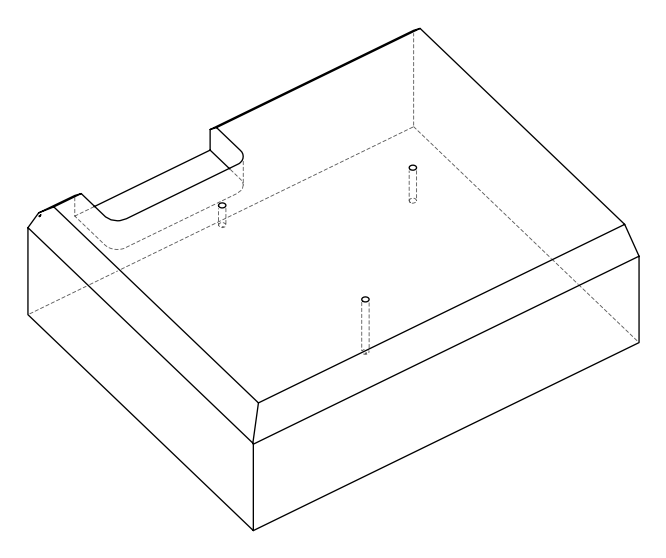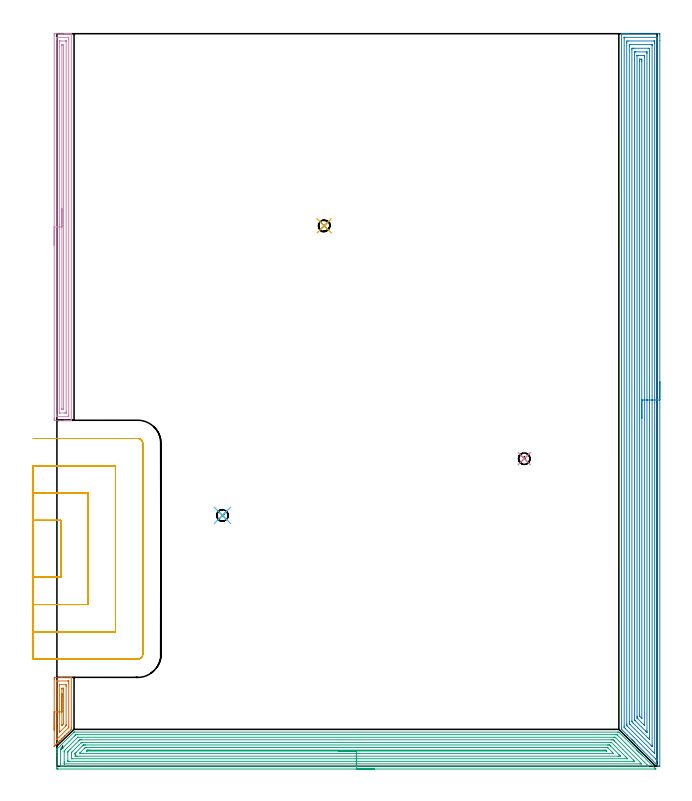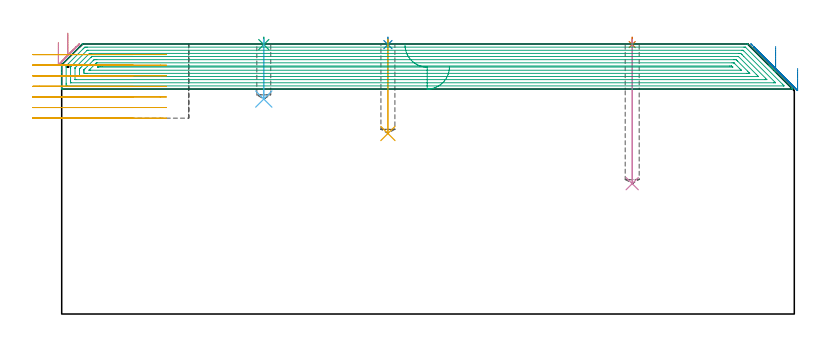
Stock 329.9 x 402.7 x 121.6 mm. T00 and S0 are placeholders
(PLAN: 11 operations, 3 tool changes, 70.1 min)
(1 SPOT_DRILL | STEP1POCKET | NXT0321_9005460120000 | 0.03 min | 0 mm3)
(2 SPOT_DRILL_1 | STEP1POCKET_1 | NXT0321_9005460120000 | 0.03 min | 0 mm3)
(3 SPOT_DRILL_2 | STEP1POCKET_2 | NXT0321_9005460120000 | 0.03 min | 0 mm3)
(4 DRILL_BLIND_HOLE_INTO_CENTER | STEP1POCKET | UGT0301_458 | 0.26 min | 1896 mm3)
(5 DRILL_BLIND_HOLE_INTO_CENTER_1 | STEP1POCKET_1 | UGT0301_458 | 0.17 min | 1204 mm3)
(6 DRILL_BLIND_HOLE_INTO_CENTER_2 | STEP1POCKET_2 | UGT0301_458 | 0.11 min | 725 mm3)
(7 AREA_MILL | FG_CHAMFER_SURFACE | UGT0205_001 | 1.26 min | 2175 mm3)
(8 AREA_MILL_1 | FG_CHAMFER_SURFACE_1 | UGT0205_001 | 25.44 min | 88702 mm3)
(9 AREA_MILL_2 | FG_CHAMFER_SURFACE_2 | UGT0205_001 | 20.51 min | 64607 mm3)
(10 AREA_MILL_3 | FG_CHAMFER_SURFACE_3 | UGT0205_001 | 6.99 min | 9639 mm3)
(11 MILL_SLOT | SLOT_PARTIAL_RECTANGULAR | UGT0201_094 | Follow Part, ap 5, ae 75% | 15.26 min | 267130 mm3)
(TOOL NXT0321_9005460120000 | NC Spot Drill, 142deg, 12mm, Carbide, Uncoated | D12 PA142 FL30 Z2)
(TOOL UGT0301_458 | Carbide Drill 6.3 mm | D6.3 PA118 FL63 Z2)
(TOOL UGT0205_001 | Chamfer Mill 20 x 3 x 45 deg. | D20 FL50 Z2)
(TOOL UGT0201_094 | End mill 20 mm | D20 FL38 Z4)
(OP 1 SPOT_DRILL)
G17 G21 G94 G90
T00 M6
G54
G17 G0 G90 X256.9 Y169.1 S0 M3
G43 Z131.6 H0
G94 G81 G98 Z121.329 F250. R124.6
G80
M5
M2
(OP 2 SPOT_DRILL_1)
G17 G21 G94 G90
T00 M6
G54
G17 G0 G90 X146.9 Y297.1 S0 M3
G43 Z131.6 H0
G94 G81 G98 Z121.329 F250. R124.6
G80
M5
M2
(OP 3 SPOT_DRILL_2)
G17 G21 G94 G90
T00 M6
G54
G17 G0 G90 X91. Y137.9 S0 M3
G43 Z131.6 H0
G94 G81 G98 Z121.329 F250. R124.6
G80
M5
M2
(OP 4 DRILL_BLIND_HOLE_INTO_CENTER)
G17 G21 G94 G90
T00 M6
G54
G17 G0 G90 X256.9 Y169.1 S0 M3
G43 Z131.6 H0
G94 G81 G98 Z58.7 F250. R123.6
G80
M5
M2
(OP 5 DRILL_BLIND_HOLE_INTO_CENTER_1)
G17 G21 G94 G90
T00 M6
G54
G17 G0 G90 X146.9 Y297.1 S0 M3
G43 Z131.6 H0
G94 G81 G98 Z81.3 F250. R123.6
G80
M5
M2
(OP 6 DRILL_BLIND_HOLE_INTO_CENTER_2)
G17 G21 G94 G90
T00 M6
G54
G17 G0 G90 X91. Y137.9 S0 M3
G43 Z131.6 H0
G94 G81 G98 Z96.8 F250. R123.6
G80
M5
M2
(OP 7 AREA_MILL)
G17 G21 G94 G90
T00 M6
G54
G17 G0 G90 X-1.5 Y19.9 S1061 M3
G43 Z131.6 H0
Z122.2
G94 G1 Y19.938 Z121.328 F250.
Y20.052 Z120.464
Y20.241 Z119.612
Y20.503 Z118.78
Y20.837 Z117.974
Y21.24 Z117.2
Y21.708 Z116.464
Y22.24 Z115.772
Y22.829 Z115.129
Y23.472 Z114.54
Y24.164 Z114.008
Y24.9 Z113.54
Y25.674 Z113.137
Y26.48 Z112.803
Y27.312 Z112.541
Y28.164 Z112.352
Y29.028 Z112.238
Y29.9 Z112.2
Y47.889
X-1.497 Y48.433 Z112.203
X-1.491 Y48.89 Z112.205
X-1.165 Y48.9 Z112.53
X2.327 Z116.02
X3.15 Z116.849
X7.565 Z121.264
X7.864 Y48.898 Z121.563
X7.895 Y48.89 Z121.593
X7.9 Y48.874 Z121.6
Y21.075
X7.894 Y20.298 Z121.591
X7.793 Y20.192 Z121.491
X7.351 Y19.751 Z121.05
X6.469 Y18.868 Z120.168
X5.586 Y17.986 Z119.285
X4.561 Y16.961 Z118.26
X4.364 Y16.763 Z118.062
X4.263 Y16.662 Z117.961
X3.706 Y16.106 Z117.405
X3.491 Y15.89 Z117.188
X3.405 Y15.803 Z117.102
X2.852 Y15.251 Z116.551
X2.618 Y15.016 Z116.315
X2.498 Y14.897 Z116.196
X1.997 Y14.397 Z115.696
X1.745 Y14.143 Z115.441
X1.616 Y14.014 Z115.313
X1.142 Y13.542 Z114.842
X0.872 Y13.27 Z114.568
X0.293 Y12.693 Z113.993
X-0.001 Y12.396 Z113.694
X-0.592 Y11.808 Z113.108
X-0.874 Y11.523 Z112.821
X-1.424 Y10.975 Z112.274
X-1.477 Y10.925 Z112.222
X-1.494 Y10.917 Z112.204
X-1.499 Y10.925 Z112.199
X-1.5 Y29.9 Z112.2
X-0.086 Z113.614
X-0.085 Y46.668 Z113.615
X-0.083 Y46.837 Z113.617
X-0.082 Y46.877 Z113.618
X-0.08 Y46.89 Z113.62
X-0.03 Y46.893 Z113.67
X0.122 Y46.897 Z113.822
X0.352 Y46.9 Z114.052
X0.581 Z114.281
X5.819 Z119.519
X6.466 Y46.897 Z120.166
X6.474 Y46.89 Z120.174
X6.479 Y46.884 Z120.179
X6.482 Y46.668 Z120.182
X6.485 Y45.995 Z120.185
X6.486 Y45.786 Z120.186
Y21.957
X6.484 Y21.62 Z120.184
X6.482 Y21.452 Z120.182
X6.479 Y21.369 Z120.179
X6.474 Y21.336 Z120.174
X6.455 Y21.314 Z120.155
X6.224 Y21.075 Z119.924
X-0.001 Y14.849 Z113.699
X-0.043 Y14.812 Z113.657
X-0.071 Y14.79 Z113.629
X-0.08 Y14.786 Z113.62
X-0.081 Y14.798 Z113.619
X-0.084 Y14.852 Z113.616
X-0.085 Y14.897 Z113.615
X-0.086 Y15.112 Z113.614
Y29.9
X1.328 Z115.028
X1.329 Y44.528 Z115.029
X1.33 Y44.696 Z115.03
X1.334 Y44.831 Z115.034
X1.338 Y44.892 Z115.038
X1.346 Y44.893 Z115.046
X1.454 Y44.9 Z115.154
X4.95 Y44.899 Z118.65
X5.065 Y44.836 Z118.765
X5.067 Y44.781 Z118.767
X5.071 Y44.021 Z118.771
Y43.894
Y22.84
X5.07 Y22.714 Z118.77
X5.066 Y22.587 Z118.766
X5.057 Y22.368 Z118.757
X4.946 Y22.25 Z118.646
X4.802 Y22.103 Z118.502
X4.658 Y21.957 Z118.358
X2.011 Y19.31 Z115.711
X1.73 Y19.03 Z115.43
X1.454 Y18.755 Z115.154
X1.36 Y18.667 Z115.06
X1.336 Y18.646 Z115.036
X1.333 Y18.761 Z115.033
X1.33 Y18.929 Z115.03
X1.328 Y19.436 Z115.028
Y29.9
X2.743 Z116.443
Y42.256
X2.745 Y42.716 Z116.445
X2.748 Y42.871 Z116.448
X2.75 Y42.889 Z116.45
X2.763 Y42.892 Z116.463
X2.802 Y42.897 Z116.502
X2.881 Y42.899 Z116.581
X3.2 Y42.9 Z116.9
X3.437 Y42.899 Z117.137
X3.575 Y42.894 Z117.275
X3.64 Y42.89 Z117.34
X3.65 Y42.859 Z117.35
X3.654 Y42.68 Z117.354
X3.656 Y42.256 Z117.356
X3.657 Y41.793 Z117.357
Y23.722
X3.655 Y23.491 Z117.355
X3.652 Y23.434 Z117.352
X3.65 Y23.41 Z117.35
X3.637 Y23.394 Z117.337
X3.583 Y23.335 Z117.283
X3.2 Y22.949 Z116.9
X3.146 Y22.894 Z116.846
X2.959 Y22.708 Z116.659
X2.823 Y22.574 Z116.523
X2.78 Y22.533 Z116.48
X2.75 Y22.509 Z116.45
X2.749 Z116.449
X2.747 Y22.517 Z116.447
X2.744 Y22.62 Z116.444
X2.743 Y22.736 Z116.443
Y22.84
Y29.9
Y30.772 Z116.481
Y31.636 Z116.595
Y32.488 Z116.783
Y33.32 Z117.046
Y34.126 Z117.38
Y34.9 Z117.782
Y35.636 Z118.251
Y36.328 Z118.782
Y36.971 Z119.372
Y37.56 Z120.015
Y38.092 Z120.707
Y38.56 Z121.443
Y38.963 Z122.216
Y39.297 Z123.022
Y39.559 Z123.854
Y39.748 Z124.706
Y39.862 Z125.571
Y39.9 Z126.443
G0 Z131.6
M5
M2
(OP 8 AREA_MILL_1)
G17 G21 G94 G90
T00 M6
G54
G17 G0 G90 X331.4 Y211.35 S1061 M3
G43 Z131.6 H0
Z110.6
G94 G1 Y211.312 Z109.728 F250.
Y211.198 Z108.864
Y211.009 Z108.012
Y210.747 Z107.18
Y210.413 Z106.374
Y210.01 Z105.6
Y209.542 Z104.864
Y209.01 Z104.172
Y208.421 Z103.529
Y207.778 Z102.94
Y207.086 Z102.408
Y206.35 Z101.94
Y205.576 Z101.537
Y204.77 Z101.203
Y203.938 Z100.941
Y203.086 Z100.752
Y202.222 Z100.638
Y201.35 Z100.6
Y0.181
X331.398 Y0.1 Z100.602
X331.391 Y0.001 Z100.606
X331.092 Y0. Z100.907
X331.044 Z100.954
X330.709 Y0.001 Z101.287
X330.666 Y0.032 Z101.331
X330.251 Y0.448 Z101.748
X330.119 Y0.58 Z101.878
X330.071 Y0.628 Z101.928
X329.877 Y0.822 Z102.121
X329.826 Y0.872 Z102.171
X329.773 Y0.926 Z102.226
X329.59 Y1.109 Z102.409
X329.534 Y1.165 Z102.463
X329.475 Y1.224 Z102.524
X329.302 Y1.397 Z102.696
X329.241 Y1.457 Z102.756
X319.144 Y11.555 Z112.855
X317.827 Y12.872 Z114.171
X317.554 Y13.145 Z114.444
X317.388 Y13.309 Z114.607
X317.228 Y13.471 Z114.769
X317.107 Y13.592 Z114.891
X316.949 Y13.749 Z115.046
X316.797 Y13.902 Z115.201
X316.659 Y14.04 Z115.338
X316.51 Y14.188 Z115.485
X316.366 Y14.333 Z115.632
X316.212 Y14.487 Z115.785
X316.071 Y14.627 Z115.925
X315.935 Y14.764 Z116.063
X315.765 Y14.934 Z116.232
X313.53 Y17.169 Z118.468
X310.849 Y19.851 Z121.151
X310.402 Y20.298 Z121.597
Y20.3 Z121.598
X310.4 Y21.192 Z121.6
Y402.519
X310.402 Y402.69 Z121.589
X310.561 Y402.698 Z121.431
X310.727 Y402.7 Z121.273
X310.969 Z121.031
X311.681 Z120.314
X312.915 Z119.082
X313.437 Z118.558
X314.054 Z117.941
X330.997 Z101.001
X331.26 Y402.698 Z100.737
X331.392 Y402.69 Z100.606
X331.399 Y402.556 Z100.599
X331.4 Y402.072 Z100.6
Y398.935
Y201.35
X329.986 Z102.014
X329.985 Y4.205 Z102.015
X329.982 Y3.45 Z102.018
X329.979 Y3.311 Z102.021
X329.97 Y3.191 Z102.03
X329.937 Y3.221 Z102.063
X329.841 Y3.311 Z102.159
X329.241 Y3.909 Z102.759
X328.945 Y4.205 Z103.055
X312.559 Y20.591 Z119.441
X311.96 Y21.192 Z120.041
X311.872 Y21.285 Z120.128
X311.822 Y21.339 Z120.178
X311.821 Y21.383 Z120.179
X311.817 Y21.571 Z120.183
X311.815 Y21.95 Z120.186
X311.814 Y22.086
Y400.284
X311.816 Y400.663 Z120.184
X311.818 Y400.685 Z120.182
X311.82 Y400.689 Z120.18
X311.833 Y400.693 Z120.167
X311.905 Y400.697 Z120.095
X312.014 Y400.699 Z119.986
X312.15 Y400.7 Z119.85
X329.71 Z102.29
X329.909 Y400.697 Z102.091
X329.944 Y400.695 Z102.056
X329.976 Y400.691 Z102.024
X329.979 Y400.646 Z102.021
X329.984 Y400.421 Z102.016
X329.985 Y400.284 Z102.015
X329.986 Y399.525 Z102.014
Y201.35
X328.572 Z103.428
X328.571 Y7.356 Z103.429
X328.57 Y7.214 Z103.43
X328.567 Y7.102 Z103.433
X328.564 Y7.047 Z103.436
X328.543 Y7.066 Z103.457
X328.363 Y7.24 Z103.637
X327.818 Y7.781 Z104.182
X327.485 Y8.114 Z104.515
X313.514 Y22.086 Z118.486
X313.437 Y22.165 Z118.563
X313.242 Y22.369 Z118.758
X313.234 Y22.768 Z118.766
X313.23 Y22.98 Z118.77
X313.229 Y23.192 Z118.771
Y397.601
X313.23 Y397.812 Z118.77
X313.235 Y398.495 Z118.765
X313.243 Y398.693 Z118.757
X314.315 Y398.7 Z117.685
X328.163 Y398.699 Z103.837
X328.363 Y398.695 Z103.637
X328.557 Y398.69 Z103.443
X328.565 Y398.495 Z103.435
X328.568 Y398.286 Z103.432
X328.571 Y397.601 Z103.429
X328.572 Y397.389 Z103.428
Y201.35
X327.157 Z104.843
Y11.691
X327.156 Y11.357 Z104.844
X327.152 Y10.986 Z104.848
X327.151 Y10.917 Z104.849
X327.015 Y11.045 Z104.985
X326.692 Y11.357 Z105.308
X315.069 Y22.98 Z116.931
X314.94 Y23.112 Z117.06
X314.67 Y23.391 Z117.33
X314.649 Y23.439 Z117.351
X314.647 Y23.471 Z117.353
X314.644 Y23.539 Z117.356
X314.643 Y23.874 Z117.357
Y24.435
Y395.813
X314.646 Y396.37 Z117.354
X314.65 Y396.56 Z117.35
X314.655 Y396.69 Z117.345
X314.758 Y396.693 Z117.242
X315.193 Y396.7 Z116.807
X326.607 Z105.393
X327.042 Y396.693 Z104.958
X327.143 Y396.69 Z104.857
X327.15 Y396.625 Z104.85
X327.153 Y396.552 Z104.847
X327.156 Y396.148 Z104.844
X327.157 Y201.35 Z104.843
X325.743 Z106.257
Y15.828
X325.742 Y14.934 Z106.258
Y14.921
X325.729 Y14.781 Z106.271
X325.569 Y14.934 Z106.431
X324.851 Y15.648 Z107.149
X324.67 Y15.828 Z107.33
X316.949 Y23.55 Z115.051
X316.626 Y23.874 Z115.374
X316.071 Y24.439 Z115.929
X316.058 Y24.769 Z115.942
X316.057 Y24.783 Z115.943
Y394.039
X316.071 Y394.69 Z115.929
X316.29 Y394.696 Z115.71
X316.949 Y394.699 Z115.051
X317.164 Y394.7 Z114.836
X325.067 Y394.699 Z106.933
X325.729 Y394.69 Z106.271
X325.743 Y394.025 Z106.257
Y394.011
Y201.35
X324.329 Z107.671
Y19.404
X324.327 Y19.043 Z107.673
X324.323 Y18.68 Z107.677
X324.322 Y18.646 Z107.678
X324.3 Y18.66 Z107.7
X324.225 Y18.729 Z107.775
X324.113 Y18.836 Z107.887
X323.973 Y18.975 Z108.027
X323.543 Y19.404 Z108.457
X317.827 Y25.121 Z114.173
X317.56 Y25.392 Z114.44
X317.494 Y25.462 Z114.506
X317.48 Y25.48 Z114.52
X317.477 Y25.499 Z114.523
X317.474 Y25.542 Z114.526
X317.472 Y25.663 Z114.528
X317.471 Y392.599 Z114.529
X317.473 Y392.651 Z114.527
X317.475 Y392.681 Z114.525
X317.478 Y392.69 Z114.522
X317.487 Y392.693 Z114.513
X317.6 Y392.697 Z114.4
X317.827 Y392.699 Z114.173
X318.25 Y392.7 Z113.75
X323.973 Y392.699 Z108.027
X324.125 Y392.698 Z107.875
X324.246 Y392.694 Z107.754
X324.32 Y392.69 Z107.68
X324.322 Y392.599 Z107.678
X324.326 Y392.237 Z107.674
X324.328 Y391.875 Z107.672
X324.329 Y201.35 Z107.671
X322.915 Z109.085
X322.914 Y22.721 Z109.086
X322.913 Y22.591 Z109.087
X322.91 Y22.527 Z109.09
X322.909 Y22.507 Z109.091
X322.899 Y22.511 Z109.101
X322.418 Y22.98 Z109.582
X319.215 Y26.183 Z112.785
X319.03 Y26.371 Z112.97
X318.938 Y26.468 Z113.062
X318.894 Y26.515 Z113.106
X318.892 Y26.557 Z113.108
X318.886 Y27.266 Z113.114
Y27.451
Y390.449
X318.888 Y390.626 Z113.112
X318.89 Y390.669 Z113.11
X318.891 Y390.684 Z113.109
X318.925 Y390.69 Z113.075
X319.089 Y390.695 Z112.911
X319.337 Y390.699 Z112.663
X322.217 Y390.7 Z109.783
X322.85 Y390.698 Z109.15
X322.891 Y390.694 Z109.109
X322.906 Y390.691 Z109.094
X322.91 Y390.637 Z109.09
X322.912 Y390.449 Z109.088
X322.915 Y389.738 Z109.085
Y389.555
Y201.35
X321.5 Z110.5
Y26.557
X321.499 Y26.394 Z110.501
X321.497 Y26.371 Z110.503
X321.496 Y26.368 Z110.504
X321.48 Y26.379 Z110.52
X321.387 Y26.462 Z110.613
X321.339 Y26.508 Z110.661
X320.398 Y27.451 Z111.602
X320.332 Y27.526 Z111.668
X320.306 Y27.559 Z111.694
X320.304 Y27.575 Z111.696
X320.301 Y27.613 Z111.699
X320.3 Y28.345 Z111.7
Y28.509
Y387.766
Y387.93
X320.307 Y388.66 Z111.693
X320.311 Y388.69 Z111.689
X320.383 Y388.697 Z111.617
X320.423 Y388.699 Z111.577
X320.461 Y388.7 Z111.539
X321.303 Y388.697 Z110.697
X321.339 Y388.692 Z110.661
X321.493 Y388.66 Z110.507
X321.496 Y388.501 Z110.504
X321.5 Y387.766 Z110.5
Y387.602
Y201.35
Y200.478 Z110.538
Y199.614 Z110.651
Y198.762 Z110.84
Y197.93 Z111.103
Y197.124 Z111.436
Y196.35 Z111.839
Y195.614 Z112.308
Y194.922 Z112.839
Y194.279 Z113.428
Y193.69 Z114.072
Y193.158 Z114.764
Y192.69 Z115.5
Y192.287 Z116.273
Y191.953 Z117.079
Y191.691 Z117.911
Y191.502 Z118.763
Y191.388 Z119.628
Y191.35 Z120.5
G0 Z131.6
M5
M2
(OP 9 AREA_MILL_2)
G17 G21 G94 G90
T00 M6
G54
G17 G0 G90 X174.6 Y-1.5 S1061 M3
G43 Z131.6 H0
Z111.3
G94 G1 X174.562 Z110.428 F250.
X174.448 Z109.564
X174.259 Z108.712
X173.997 Z107.88
X173.663 Z107.074
X173.26 Z106.3
X172.791 Z105.564
X172.26 Z104.872
X171.671 Z104.229
X171.028 Z103.64
X170.336 Z103.108
X169.6 Z102.64
X168.826 Z102.237
X168.02 Z101.903
X167.188 Z101.641
X166.336 Z101.452
X165.471 Z101.338
X164.6 Z101.3
X0.622
X0.168 Y-1.495 Z101.303
X0.01 Y-1.492 Z101.306
X0.005 Y-1.047 Z101.75
X0. Y-0.434 Z102.364
Y6.005 Z108.8
Y7.423 Z110.22
Y7.768 Z110.564
Y8.459 Z111.258
Y9.187 Z111.986
X0.003 Y9.362 Z112.154
X0.01 Y9.411 Z112.204
X0.131 Y9.532 Z112.33
X0.175 Y9.576 Z112.374
X9.388 Y18.788 Z121.587
X9.393 Y18.791 Z121.59
X9.404 Y18.793 Z121.592
X9.557 Y18.8 Z121.6
X308.025
X308.897 Y18.793 Z121.593
X308.912 Y18.788 Z121.588
X318.476 Y9.225 Z112.023
X318.611 Y9.091 Z111.887
X318.748 Y8.953 Z111.75
X318.911 Y8.79 Z111.588
X319.05 Y8.652 Z111.448
X319.195 Y8.506 Z111.304
X319.346 Y8.355 Z111.153
X319.493 Y8.209 Z111.005
X319.642 Y8.059 Z110.857
X319.781 Y7.92 Z110.718
X319.934 Y7.768 Z110.564
X320.089 Y7.612 Z110.41
X320.215 Y7.486 Z110.283
X320.375 Y7.328 Z110.123
X320.876 Y6.824 Z109.624
X321.131 Y6.569 Z109.368
X321.256 Y6.446 Z109.242
X321.603 Y6.098 Z108.897
X328.748 Y-1.047 Z101.75
X329.144 Y-1.444 Z101.355
X329.174 Y-1.474 Z101.325
X329.184 Y-1.488 Z101.312
X329.185 Y-1.493 Z101.307
X329.18 Y-1.497 Z101.302
X329.174 Y-1.5 Z101.3
X164.6
Y-0.086 Z102.714
X2.409 Y-0.085 Z102.715
X2.327
X2.037 Y-0.079 Z102.721
X2.01 Y0.016 Z102.816
X2.003 Y0.235 Z103.035
X2.001 Y0.716 Z103.516
X2. Y1.119 Z103.919
Y8.172 Z110.972
X2.003 Y8.65 Z111.45
X2.007 Y8.852 Z111.652
X2.011 Y8.95 Z111.75
X2.056 Y8.998 Z111.798
X2.409 Y9.359 Z112.159
X2.496 Y9.446 Z112.246
X9.634 Y16.584 Z119.384
X10.045 Y16.985 Z119.785
X10.451 Y17.379 Z120.179
X10.537 Y17.381 Z120.181
X11.345 Y17.385 Z120.185
X11.426 Y17.386 Z120.186
X307.213 Y17.385 Z120.185
X307.619 Y17.382 Z120.182
X307.82 Y17.379 Z120.179
X307.869 Y17.37 Z120.17
X307.928 Y17.316 Z120.116
X308.025 Y17.224 Z120.024
X324.534 Y0.716 Z103.516
X325.004 Y0.243 Z103.043
X325.224 Y0.014 Z102.814
X325.29 Y-0.079 Z102.721
X325.004 Y-0.084 Z102.716
X324.922 Y-0.085 Z102.715
X164.6 Y-0.086 Z102.714
Y1.328 Z104.128
X4.196 Y1.329 Z104.129
X4.105 Y1.33 Z104.13
X4.034 Y1.333 Z104.133
X4.017 Y1.335 Z104.135
X4.01 Y1.35 Z104.15
X4.006 Y1.404 Z104.204
X4.002 Y1.598 Z104.398
X4. Y1.791 Z104.591
Y2.479 Z105.279
X4.001 Y7.961 Z110.761
X4.006 Y8.306 Z111.106
X4.01 Y8.477 Z111.277
X4.026 Y8.515 Z111.315
X4.061 Y8.555 Z111.355
X4.15 Y8.65 Z111.45
X11.345 Y15.845 Z118.645
X11.433 Y15.926 Z118.726
X11.469 Y15.958 Z118.758
X11.502 Y15.964 Z118.764
X11.656 Y15.967 Z118.767
X11.967 Y15.971 Z118.771
X306.238
X306.51 Y15.969 Z118.769
X306.692 Y15.966 Z118.766
X306.827 Y15.962 Z118.762
X307.131 Y15.669 Z118.469
X321.202 Y1.598 Z104.398
X321.429 Y1.368 Z104.168
X321.456 Y1.334 Z104.134
X321.429 Y1.332 Z104.132
X320.808 Y1.329 Z104.129
X320.536
X164.6 Y1.328 Z104.128
Y2.743 Z105.543
X6.61
X6.134 Y2.746 Z105.546
X6.025 Y2.748 Z105.548
X6.01 Y2.75 Z105.55
X6.007 Y2.77 Z105.57
X6.003 Y2.822 Z105.622
X6.001 Y2.926 Z105.726
X6. Y7.768 Z110.568
X6.007 Y7.985 Z110.785
X6.01 Y8.037 Z110.837
X6.039 Y8.078 Z110.878
X6.105 Y8.149 Z110.949
X6.294 Y8.343 Z111.143
X7.181 Y9.232 Z112.032
X12.062 Y14.113 Z116.913
X12.239 Y14.288 Z117.088
X12.512 Y14.551 Z117.351
X13.132 Y14.555 Z117.355
X13.4 Y14.557 Z117.357
X304.718
X305.344 Y14.556 Z117.356
X305.615 Y14.554 Z117.354
X305.763 Y14.55 Z117.35
X306.051 Y14.289 Z117.089
X306.238 Y14.111 Z116.911
X306.411 Y13.939 Z116.739
X307.131 Y13.22 Z116.02
X316.99 Y3.361 Z106.161
X317.58 Y2.75 Z105.55
X316.961 Y2.745 Z105.545
X316.693 Y2.743 Z105.543
X164.6
Y4.157 Z106.957
X8.578
X8.405 Y4.159 Z106.959
X8.059 Y4.164 Z106.964
X8.008 Y4.168 Z106.968
X8.006 Y4.175 Z106.975
X8.003 Y4.199 Z106.999
X8.001 Y4.242 Z107.042
Y6.887 Z109.687
X8.005 Y7.537 Z110.337
X8.01 Y7.597 Z110.397
X8.044 Y7.634 Z110.434
X8.171 Y7.768 Z110.568
X8.414 Y8.015 Z110.815
X8.664 Y8.266 Z111.066
X13.132 Y12.734 Z115.534
X13.296 Y12.896 Z115.696
X13.463 Y13.058 Z115.858
X13.525 Y13.115 Z115.915
X13.568 Y13.136 Z115.936
X13.94 Y13.143 Z115.943
X304.451
X304.537 Y13.142 Z115.942
X304.709 Y13.138 Z115.938
X304.755 Y13.136 Z115.936
X304.767 Y13.128 Z115.928
X304.794 Y13.105 Z115.905
X304.843 Y13.058 Z115.858
X312.778 Y5.124 Z107.924
X313.387 Y4.512 Z107.312
X313.648 Y4.242 Z107.042
X313.715 Y4.163 Z106.963
X313.56 Y4.159 Z106.959
X313.472 Y4.158 Z106.958
X164.6 Y4.157 Z106.957
Y5.571 Z108.371
X11.345
X10.891 Y5.572 Z108.372
X10.451 Y5.575 Z108.375
X10.021 Y5.578 Z108.378
X10.01 Y6.005 Z108.805
X10.003 Y6.448 Z109.248
X10.006 Y6.887 Z109.687
X10.01 Y7.109 Z109.909
X10.018 Y7.158 Z109.958
X10.045 Y7.19 Z109.99
X10.092 Y7.241 Z110.041
X10.451 Y7.604 Z110.404
X14.143 Y11.295 Z114.095
X14.534 Y11.675 Z114.475
X14.594 Y11.722 Z114.522
X14.7 Y11.724 Z114.524
X14.92 Y11.727 Z114.527
X15.373 Y11.728 Z114.528
X15.813 Y11.729 Z114.529
X302.663
X303.118 Y11.727 Z114.527
X303.557 Y11.724 Z114.524
X303.699 Y11.722 Z114.522
X303.851 Y11.589 Z114.389
X304.153 Y11.295 Z114.095
X304.451 Y11.001 Z113.801
X308.919 Y6.534 Z109.334
X309.445 Y6.005 Z108.805
X309.812 Y5.633 Z108.433
X309.858 Y5.578 Z108.378
X309.812 Y5.577 Z108.377
X309.357 Y5.573 Z108.373
X308.919 Y5.571 Z108.371
X308.465
X164.6
Y6.985 Z109.785
X13.033
X12.448 Y6.987 Z109.787
X12.353 Y6.99 Z109.79
X12.304 Y6.992 Z109.792
X12.324 Y7.016 Z109.816
X12.426 Y7.126 Z109.926
X12.546 Y7.248 Z110.048
X12.655 Y7.358 Z110.158
X14.92 Y9.623 Z112.423
X15.319 Y10.019 Z112.819
X15.487 Y10.182 Z112.982
X15.62 Y10.308 Z113.108
X15.813 Y10.312 Z113.112
X15.914 Y10.314 Z113.114
X301.87
X302.663 Y10.309 Z113.109
X302.683 Y10.307 Z113.107
X302.71 Y10.286 Z113.086
X302.764 Y10.237 Z113.037
X302.867 Y10.135 Z112.935
X303.07 Y9.933 Z112.733
X305.234 Y7.768 Z110.568
X305.344 Y7.658 Z110.458
X305.993 Y7. Z109.8
X305.998 Y6.991 Z109.791
X305.991 Y6.989 Z109.789
X305.949 Y6.987 Z109.787
X305.863 Y6.986 Z109.786
X305.69 Y6.985 Z109.785
X164.6
Y8.4 Z111.2
X16.707
X16.453 Y8.401 Z111.201
X16.284 Y8.404 Z111.204
X16.167 Y8.406 Z111.206
X16.25 Y8.495 Z111.295
X16.4 Y8.65 Z111.45
X16.552 Y8.802 Z111.602
X16.607 Y8.853 Z111.653
X16.649 Y8.891 Z111.691
X16.707 Y8.893 Z111.693
X17.348 Y8.899 Z111.699
X17.6 Y8.9 Z111.7
X18.24
X300.876
X301.521 Y8.896 Z111.696
X301.638 Y8.893 Z111.693
X301.77 Y8.777 Z111.577
X301.901 Y8.65 Z111.45
X302.032 Y8.519 Z111.319
X302.113 Y8.432 Z111.232
X302.136 Y8.405 Z111.205
X302.135
X302.108 Y8.402 Z111.202
X302.023 Y8.4 Z111.2
X164.6
X163.728 Z111.238
X162.863 Z111.351
X162.012 Z111.54
X161.18 Z111.803
X160.374 Z112.136
X159.6 Z112.539
X158.864 Z113.008
X158.172 Z113.539
X157.529 Z114.128
X156.939 Z114.772
X156.408 Z115.464
X155.94 Z116.2
X155.537 Z116.973
X155.203 Z117.779
X154.941 Z118.611
X154.752 Z119.463
X154.638 Z120.328
X154.6 Z121.2
G0 Z131.6
M5
M2
(OP 10 AREA_MILL_3)
G17 G21 G94 G90
T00 M6
G54
G17 G0 G90 X-1.5 Y286.45 S1061 M3
G43 Z131.6 H0
Z122.2
G94 G1 Y286.488 Z121.328 F250.
Y286.602 Z120.464
Y286.791 Z119.612
Y287.053 Z118.78
Y287.387 Z117.974
Y287.79 Z117.2
Y288.258 Z116.464
Y288.79 Z115.772
Y289.379 Z115.129
Y290.022 Z114.54
Y290.714 Z114.008
Y291.45 Z113.54
Y292.224 Z113.137
Y293.03 Z112.803
Y293.862 Z112.541
Y294.713 Z112.352
Y295.578 Z112.238
Y296.45 Z112.2
Y402.106
X-1.498 Y402.445 Z112.201
X-1.493 Y402.69 Z112.204
X-1.165 Y402.7 Z112.532
X4.073 Z117.768
X4.657 Z118.354
X4.946 Z118.643
X5.53 Z119.226
X5.819 Z119.515
X6.399 Z120.098
X6.692 Z120.392
X7.678 Z121.377
X7.79 Y402.698 Z121.483
X7.897 Y402.69 Z121.588
X7.9 Y402.552 Z121.6
Y190.348
X7.897 Y190.21 Z121.588
X7.79 Y190.202 Z121.483
X7.678 Y190.2 Z121.377
X6.986 Z120.686
X6.398 Z120.098
X5.819 Z119.515
X5.53 Z119.227
X4.946 Z118.643
X4.657 Z118.354
X4.073 Z117.768
X-1.165 Y190.201 Z112.532
X-1.493 Y190.21 Z112.204
X-1.498 Y190.454 Z112.201
X-1.5 Y190.794 Z112.2
Y191.135
Y296.45
X-0.086 Z113.614
Y399.431
X-0.085 Y400.111 Z113.615
X-0.083 Y400.323 Z113.617
X-0.079 Y400.661 Z113.621
X-0.071 Y400.69 Z113.629
X-0.01 Y400.694 Z113.69
X0.089 Y400.698 Z113.789
X0.212 Y400.7 Z113.912
X6.324 Y400.699 Z120.024
X6.444 Y400.694 Z120.144
X6.466 Y400.69 Z120.166
X6.479 Y400.684 Z120.179
X6.481 Y400.659 Z120.181
X6.484 Y400.536 Z120.184
X6.485 Y400.323 Z120.185
X6.486 Y399.642 Z120.186
Y193.468
X6.485 Y192.789 Z120.185
X6.483 Y192.577 Z120.183
X6.479 Y192.239 Z120.179
X6.47 Y192.21 Z120.17
X6.41 Y192.206 Z120.11
X6.311 Y192.202 Z120.011
X6.188 Y192.2 Z119.888
X0.076 Y192.201 Z113.776
X-0.044 Y192.206 Z113.656
X-0.066 Y192.21 Z113.634
X-0.079 Y192.216 Z113.621
X-0.081 Y192.241 Z113.619
X-0.084 Y192.364 Z113.616
X-0.085 Y192.577 Z113.615
X-0.086 Y193.257 Z113.614
Y296.45
X1.328 Z115.028
X1.329 Y397.776 Z115.029
X1.332 Y398.54 Z115.032
X1.334 Y398.662 Z115.034
X1.341 Y398.69 Z115.041
X1.376 Y398.694 Z115.076
X1.454 Y398.697 Z115.154
X2.17 Y398.7 Z115.87
X4.789 Z118.489
X4.946 Z118.646
X4.998 Y398.698 Z118.698
X5.04 Y398.694 Z118.74
X5.062 Y398.69 Z118.762
X5.065 Y398.666 Z118.765
X5.069 Y398.54 Z118.769
X5.071 Y398.412 Z118.771
Y195.124
X5.068 Y194.36 Z118.768
X5.066 Y194.238 Z118.766
X5.059 Y194.21 Z118.759
X5.024 Y194.206 Z118.724
X4.946 Y194.203 Z118.646
X4.23 Y194.2 Z117.93
X1.611 Z115.311
X1.454 Z115.154
X1.402 Y194.202 Z115.102
X1.36 Y194.206 Z115.06
X1.338 Y194.209 Z115.038
X1.335 Y194.234 Z115.035
X1.331 Y194.36 Z115.031
X1.329 Y194.488 Z115.029
X1.328 Y296.45 Z115.028
X2.743 Z116.443
Y396.332
X2.744 Y396.488 Z116.444
X2.747 Y396.612 Z116.447
X2.749 Y396.686 Z116.449
X2.792 Y396.69 Z116.492
X3.2 Y396.699 Z116.9
X3.256 Y396.7 Z116.956
X3.597 Y396.695 Z117.297
X3.639 Y396.691 Z117.339
X3.651 Y396.687 Z117.351
X3.653 Y396.675 Z117.353
X3.656 Y396.627 Z117.356
X3.657 Y396.58 Z117.357
Y396.29
Y196.568
X3.656 Y196.412 Z117.356
X3.653 Y196.288 Z117.353
X3.651 Y196.214 Z117.351
X3.608 Y196.21 Z117.308
X3.2 Y196.201 Z116.9
X3.144 Y196.2 Z116.844
X2.803 Y196.205 Z116.503
X2.761 Y196.209 Z116.461
X2.749 Y196.213 Z116.449
X2.747 Y196.225 Z116.447
X2.744 Y196.273 Z116.444
X2.743 Y196.32 Z116.443
Y196.61
Y296.45
Y297.322 Z116.481
Y298.186 Z116.595
Y299.038 Z116.783
Y299.87 Z117.046
Y300.676 Z117.38
Y301.45 Z117.782
Y302.186 Z118.251
Y302.878 Z118.782
Y303.521 Z119.372
Y304.11 Z120.015
Y304.641 Z120.707
Y305.11 Z121.443
Y305.513 Z122.217
Y305.847 Z123.022
Y306.109 Z123.855
Y306.298 Z124.706
Y306.412 Z125.571
Y306.45 Z126.443
G0 Z131.6
M5
M2
(OP 11 MILL_SLOT)
G17 G21 G94 G90
T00 M6
G54
G17 G0 G90 X-13. Y103.9 S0 M3
G43 Z131.6 H0
Z116.828
G94 G1 X-10. F250.
X2.2 F500.
Y135.2
X-10.
X-13. F250.
Y88.9
X-10.
X17.2 F500.
Y150.2
X-10.
X-13. F250.
Y73.9
X-10.
X32.2 F500.
Y165.2
X-10.
X-13. F250.
Y58.9
X-10.
X44.4 F500.
G3 X47.2 Y61.7 R2.8
G1 Y177.4
G3 X44.4 Y180.2 R2.8
G1 X-10.
X-13. F250.
G0 Y103.9 Z112.057
G1 X-10.
X2.2 F500.
Y135.2
X-10.
X-13. F250.
Y88.9
X-10.
X17.2 F500.
Y150.2
X-10.
X-13. F250.
Y73.9
X-10.
X32.2 F500.
Y165.2
X-10.
X-13. F250.
Y58.9
X-10.
X44.4 F500.
G3 X47.2 Y61.7 R2.8
G1 Y177.4
G3 X44.4 Y180.2 R2.8
G1 X-10.
X-13. F250.
G0 Y103.9 Z107.286
G1 X-10.
X2.2 F500.
Y135.2
X-10.
X-13. F250.
Y88.9
X-10.
X17.2 F500.
Y150.2
X-10.
X-13. F250.
Y73.9
X-10.
X32.2 F500.
Y165.2
X-10.
X-13. F250.
Y58.9
X-10.
X44.4 F500.
G3 X47.2 Y61.7 R2.8
G1 Y177.4
G3 X44.4 Y180.2 R2.8
G1 X-10.
X-13. F250.
G0 Y103.9 Z102.514
G1 X-10.
X2.2 F500.
Y135.2
X-10.
X-13. F250.
Y88.9
X-10.
X17.2 F500.
Y150.2
X-10.
X-13. F250.
Y73.9
X-10.
X32.2 F500.
Y165.2
X-10.
X-13. F250.
Y58.9
X-10.
X44.4 F500.
G3 X47.2 Y61.7 R2.8
G1 Y177.4
G3 X44.4 Y180.2 R2.8
G1 X-10.
X-13. F250.
G0 Y103.9 Z97.743
G1 X-10.
X2.2 F500.
Y135.2
X-10.
X-13. F250.
Y88.9
X-10.
X17.2 F500.
Y150.2
X-10.
X-13. F250.
Y73.9
X-10.
X32.2 F500.
Y165.2
X-10.
X-13. F250.
Y58.9
X-10.
X44.4 F500.
G3 X47.2 Y61.7 R2.8
G1 Y177.4
G3 X44.4 Y180.2 R2.8
G1 X-10.
X-13. F250.
G0 Y103.9 Z92.971
G1 X-10.
X2.2 F500.
Y135.2
X-10.
X-13. F250.
Y88.9
X-10.
X17.2 F500.
Y150.2
X-10.
X-13. F250.
Y73.9
X-10.
X32.2 F500.
Y165.2
X-10.
X-13. F250.
Y58.9
X-10.
X44.4 F500.
G3 X47.2 Y61.7 R2.8
G1 Y177.4
G3 X44.4 Y180.2 R2.8
G1 X-10.
X-13. F250.
G0 Y103.9 Z88.2
G1 X-10.
X2.2 F500.
Y135.2
X-10.
X-13. F250.
Y88.9
X-10.
X17.2 F500.
Y150.2
X-10.
X-13. F250.
Y73.9
X-10.
X32.2 F500.
Y165.2
X-10.
X-13. F250.
Y58.9
X-10.
X44.4 F500.
G3 X47.2 Y61.7 R2.8
G1 Y177.4
G3 X44.4 Y180.2 R2.8
G1 X-10.
X-13. F250.
G0 Z131.6
M5
M2
